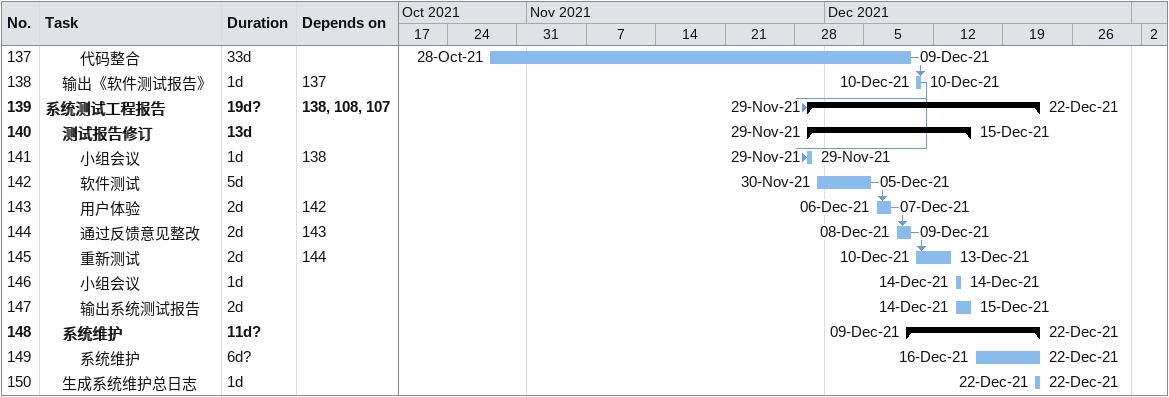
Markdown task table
| ID | Level | Task | Duration | Start | Finish | Predecessors |
|---|---|---|---|---|---|---|
| 137 | 3 | 代码整合 | 33d | 2021-10-28 | 2021-12-09 |  |
| 138 | 2 | 输出《软件测试报告》 | 1d | 2021-12-10 | 2021-12-10 | 137 |
| 139 | 1 | **系统测试工程报告** | 19d? | 2021-11-29 | 2021-12-22 | 138, 108, 107 |
| 140 | 2 | **测试报告修订** | 13d | 2021-11-29 | 2021-12-15 |  |
| 141 | 3 | 小组会议 | 1d | 2021-11-29 | 2021-11-29 | 138 |
| 142 | 3 | 软件测试 | 5d | 2021-11-30 | 2021-12-05 |  |
| 143 | 3 | 用户体验 | 2d | 2021-12-06 | 2021-12-07 | 142 |
| 144 | 3 | 通过反馈意见整改 | 2d | 2021-12-08 | 2021-12-09 | 143 |
| 145 | 3 | 重新测试 | 2d | 2021-12-10 | 2021-12-13 | 144 |
| 146 | 3 | 小组会议 | 1d | 2021-12-14 | 2021-12-14 |  |
| 147 | 3 | 输出系统测试报告 | 2d | 2021-12-14 | 2021-12-15 |  |
| 148 | 2 | **系统维护** | 11d? | 2021-12-09 | 2021-12-22 |  |
| 149 | 3 | 系统维护 | 6d? | 2021-12-16 | 2021-12-22 |  |
| 150 | 2 | 生成系统维护总日志 | 1d | 2021-12-22 | 2021-12-22 |  |
